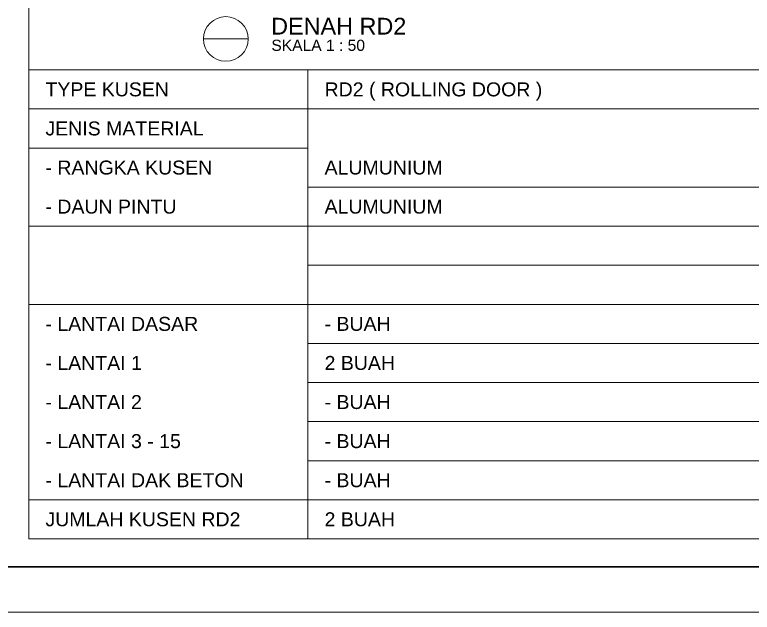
# Model space of a CAD drawing. Header units: millimetres. Extents: x -108 to 351, y -17 to 192.
# Drawn here: x 310.1 to 323.32, y 27.17 to 37.87 of the extents above; entities that cross this region are included whole.
import ezdxf
from ezdxf.enums import TextEntityAlignment as Align

# ---------------------------------------------------------------- set-up
doc = ezdxf.new("R2010")
doc.units = ezdxf.units.MM
for name, color, linetype, lineweight in [('KOP', 7, 'Continuous', 20), ('KOP GARIS', 1, 'Continuous', 30), ('lan', 7, 'Continuous', 15), ('NOT', 7, 'Continuous', 20)]:
    doc.layers.add(name, color=color, linetype=linetype, lineweight=lineweight)
doc.styles.get("Standard").update_dxf_attribs({"font": 'arial.ttf'})

# ---------------------------------------------------------------- blocks, each defined once
blk = doc.blocks.new('KOPA2-TPAK r')
at = {"layer": 'KOP'}
blk.add_lwpolyline([(0, 0), (59.4, 0), (59.4, 42.135), (0, 42.135)], close=True, dxfattribs=at)
at = {"layer": 'KOP GARIS'}
blk.add_lwpolyline([(0.815, 0.815), (58.585, 0.815), (58.585, 41.32), (0.815, 41.32)], close=True, dxfattribs=at)
at = {"layer": 'KOP'}
for p in [(51.864, 6.612), (51.864, 6.212), (51.864, 5.812)]:
    blk.add_attdef('JUDUL', p, '', height=0.25, dxfattribs=at)
for tag, p in [('SKALA', (51.816, 4.913)), ('SKALA', (51.816, 4.602)), ('SKALA', (51.816, 4.312)), ('AR-00', (57.749, 3.195))]:
    blk.add_attdef(tag, text='', height=0.172, dxfattribs=at).set_placement(p, align=Align.MIDDLE_CENTER)
blk = doc.blocks.new('Ndtpd')
blk.add_line((0.747, 0), (-0.747, 0))
blk.add_circle((0, 0), 0.747)
at = {"flags": 4}
for tag, height, p in [('NO', 0.5, (0, 0.148)), ('NOLBR', 0.3, (0, -0.398))]:
    blk.add_attdef(tag, text='', height=height, dxfattribs=at).set_placement(p, align=Align.CENTER)
for tag, p, height in [('NDTPD', (1.516, 0.148), 0.5), ('SKALA', (1.523, -0.398), 0.3)]:
    blk.add_attdef(tag, p, '', height=height, dxfattribs=at)

msp = doc.modelspace()

# ---------------------------------------------------------------- linework, layer by layer
at = {"layer": 'lan'}
for p, q in [((310.35435, 28.48506), (310.35435, 48.48506)), ((324.85435, 36.88506), (310.35435, 36.88506)), ((315.35435, 28.48506), (315.35435, 36.88506)), ((324.85435, 36.18506), (310.35435, 36.18506)), ((315.35435, 35.48506), (310.35435, 35.48506)), ((324.85435, 34.78506), (315.35435, 34.78506)), ((324.85435, 34.08506), (310.35435, 34.08506)), ((324.85435, 33.38506), (315.35435, 33.38506)), ((324.85435, 32.68506), (310.35435, 32.68506)), ((324.85435, 31.98506), (315.35435, 31.98506)), ((324.85435, 31.28506), (315.35435, 31.28506)), ((324.85435, 30.58506), (315.35435, 30.58506)), ((324.85435, 29.88506), (315.35435, 29.88506)), ((324.85435, 29.18506), (310.35435, 29.18506)), ((324.85435, 28.48506), (310.35435, 28.48506))]:
    msp.add_line(p, q, dxfattribs=at)

# ---------------------------------------------------------------- block references
at = {"layer": 'KOP'}
msp.add_blockref('KOPA2-TPAK r', (292.03958, 27.17029), dxfattribs=at)
at = {"layer": 'NOT'}
ref = msp.add_blockref('Ndtpd', (313.88548, 37.43786), dxfattribs=dict(at, xscale=0.5354752342704153, yscale=0.5354752342704153, zscale=0.5354752342704153))
ref.add_attrib('NDTPD', 'DENAH RD2', (314.69727, 37.51687), dxfattribs={"layer": '0', "height": 0.3, "flags": 4})
ref.add_attrib('SKALA', 'SKALA 1 : 50', (314.70114, 37.22454), dxfattribs={"layer": '0', "height": 0.2, "flags": 4})

# ---------------------------------------------------------------- texts
for s, p in [('TYPE KUSEN', (310.65435, 36.41006)), ('RD2 ( ROLLING DOOR )', (315.65435, 36.41006)), ('JENIS MATERIAL', (310.65435, 35.71006)), ('- RANGKA KUSEN', (310.65435, 35.01006)), ('ALUMUNIUM', (315.65435, 35.01006)), ('- DAUN PINTU', (310.65435, 34.31006)), ('ALUMUNIUM', (315.65435, 34.31006)), ('- LANTAI DASAR', (310.65435, 32.21006)), ('- BUAH', (315.65435, 32.21006)), ('- LANTAI 1', (310.65435, 31.51006)), ('2 BUAH', (315.65435, 31.51006)), ('- LANTAI 2', (310.65435, 30.81006)), ('- BUAH', (315.65435, 30.81006)), ('- LANTAI 3 - 15', (310.65435, 30.11006)), ('- BUAH', (315.65435, 30.11006)), ('- LANTAI DAK BETON', (310.65435, 29.41006)), ('- BUAH', (315.65435, 29.41006)), ('JUMLAH KUSEN RD2', (310.65435, 28.71006)), ('2 BUAH', (315.65435, 28.71006))]:
    msp.add_text(s, height=0.25, dxfattribs=at).set_placement(p)

doc.saveas('drawing.dxf')
